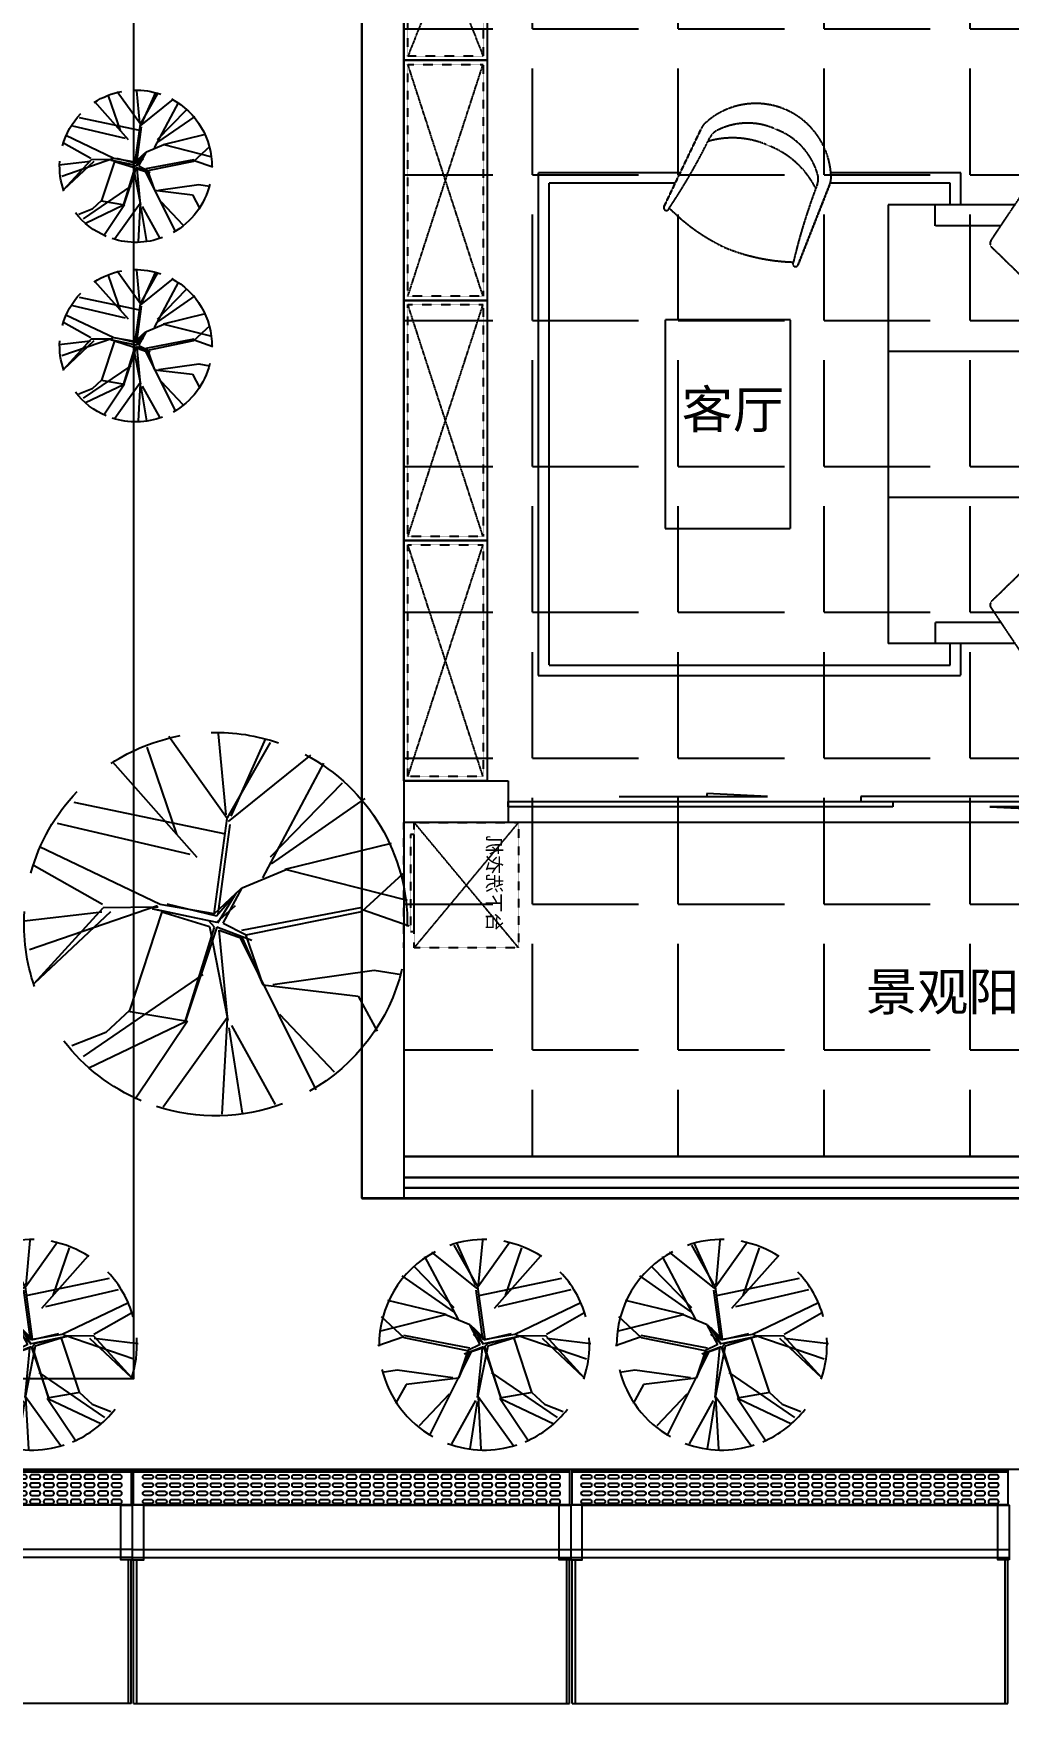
# Model space of a CAD drawing. Extents: x -284868 to 304789, y -137694 to 137894.
# Drawn here: x -60430 to -55760, y -35443 to -27445 of the extents above; entities that cross this region are included whole.
import ezdxf
from ezdxf.enums import TextEntityAlignment as Align

# ---------------------------------------------------------------- set-up
doc = ezdxf.new("R2010")
doc.units = 0
for name, pattern in [('AX-COMP-140B（200）$0$DASH', [0.35, 0.25, -0.1]), ('AX-COMP140B-Fur$0$AX-COMP140B-Fur$0$DASH', [0.35, 0.25, -0.1]), ('D-105T-4P家具$0$DASH', [0.35, 0.25, -0.1])]:
    doc.linetypes.add(name, pattern=pattern)
doc.layers.get('0').update_dxf_attribs({"linetype": 'CONTINUOUS'})
for name, color, linetype in [('0-墙', 4, 'CONTINUOUS'), ('0-底图', 251, 'CONTINUOUS'), ('0-窗', 11, 'CONTINUOUS'), ('0-非设计区域', 251, 'CONTINUOUS'), ('F-地漏', 8, 'CONTINUOUS'), ('P-平面栏杆', 3, 'CONTINUOUS'), ('P-平面植物', 251, 'CONTINUOUS'), ('WIRE-照明', 130, 'CONTINUOUS')]:
    doc.layers.add(name, color=color, linetype=linetype)
doc.styles.add('_TCH_DYN', font='')
doc.styles.add('AX-COMP-140B（200）$0$zz-0', font='')
doc.styles.get('_TCH_DYN').set_extended_font_data('SimSun')
doc.styles.get('AX-COMP-140B（200）$0$zz-0').set_extended_font_data('SimHei')

# ---------------------------------------------------------------- blocks, each defined once
blk = doc.blocks.new('*U236')
at = {"linetype": 'AX-COMP140B-Fur$0$AX-COMP140B-Fur$0$DASH', "ltscale": 0.2}
for p, q in [((20, -380), (1130, -20)), ((20, -20), (1130, -380)), ((1170, -380), (2280, -20)), ((1170, -20), (2280, -380)), ((2320, -380), (3430, -20)), ((2320, -20), (3430, -380))]:
    blk.add_line(p, q, dxfattribs=at)
for points in [[(0, 0), (1150, 0), (1150, -400), (0, -400)], [(1150, 0), (2300, 0), (2300, -400), (1150, -400)], [(2300, 0), (3450, 0), (3450, -400), (2300, -400)]]:
    blk.add_lwpolyline(points, close=True)
for points in [[(20, -20), (1130, -20), (1130, -380), (20, -380)], [(1170, -20), (2280, -20), (2280, -380), (1170, -380)], [(2320, -20), (3430, -20), (3430, -380), (2320, -380)]]:
    blk.add_lwpolyline(points, close=True, dxfattribs=at)
blk = doc.blocks.new('13333300000110023AX-COMP-140B（200）$0$111110111022110811071652CDX台下洗衣机045058')
at = {"linetype": 'AX-COMP-140B（200）$0$DASH', "ltscale": 0.3}
for p, q in [((-300, 550), (300, 50)), ((-300, 50), (300, 550)), ((-300, 0), (300, 0))]:
    blk.add_line(p, q, dxfattribs=at)
for points in [[(-300, 50), (300, 50), (300, 550), (-300, 550)], [(-222.5, 50), (242.4, 50), (242.4, 32.3), (-222.5, 32.3)]]:
    blk.add_lwpolyline(points, close=True, dxfattribs=at)
at = {"style": 'AX-COMP-140B（200）$0$zz-0'}
blk.add_text('台下洗衣机', height=67.13, dxfattribs=at).set_placement((-222, 399.7))
blk = doc.blocks.new('*U223')
blk.add_blockref('13333300000110023AX-COMP-140B（200）$0$111110111022110811071652CDX台下洗衣机045058', (0, -525))
blk = doc.blocks.new('133000000011D-105T-4P家具$0$三人沙发202')
at = {"linetype": 'D-105T-4P家具$0$DASH'}
for p, q in [((-2350.1, 2287.1), (-2426.3, 2128.3)), ((-2168.9, 2084.2), (-2307.4, 2291.1)), ((-1901.3, 2154), (-1901.3, 2254)), ((-2412.4, 2175.3), (-2573, 2076.1)), ((-2575.4, 2035.3), (-2372.9, 1886)), ((-2339.9, 1887.7), (-2171.6, 2051.4)), ((-1676.3, 1554), (-2426.3, 1554)), ((-1676.3, 854), (-2426.3, 854)), ((-2575.4, 372.7), (-2372.9, 522)), ((-2339.9, 520.3), (-2171.6, 356.6)), ((-1245, 439.1), (-1396.8, 53.9)), ((-1396.8, 53.9), (-1245, 439.1)), ((-2412.4, 232.7), (-2573, 331.8)), ((-2168.9, 323.8), (-2307.4, 116.8)), ((-2350.1, 120.8), (-2426.3, 279.7)), ((-1901.3, 254), (-1901.3, 154)), ((-603.2, 159.6), (-781.8, -213.8)), ((-781.8, -213.8), (-603.2, 159.6))]:
    blk.add_line(p, q, dxfattribs=at)
for points in [[(-679.6, 0), (0, 0), (0, 2408), (-2023, 2408), (-2023, 2254)], [(-655.7, 50), (-50, 50), (-50, 2358), (-1973, 2358), (-1973, 2254)], [(-2526.3, 2105), (-2526.3, 2254), (-2366, 2254)], [(-2285, 154), (-1676.3, 154), (-1676.3, 2254)], [(-2285, 2254), (-1676.3, 2254)], [(-2215.6, 2154), (-1901.3, 2154)], [(-2526.3, 408.9), (-2526.3, 1996.4)], [(-2426.3, 1925.4), (-2426.3, 482.6)], [(-2426.3, 1925.4), (-2426.3, 1917.1)], [(-2526.3, 303), (-2526.3, 154), (-2366, 154)], [(-2215.6, 254), (-1901.3, 254)], [(-2023, 154), (-2023, 0), (-1401.2, 0)], [(-1973, 154), (-1973, 50), (-1398.2, 50)]]:
    blk.add_lwpolyline(points, dxfattribs=at)
blk.add_lwpolyline([(-1207.3, 704), (-607.3, 704), (-607.3, 1704), (-1207.3, 1704)], close=True, dxfattribs=at)
for centre, radius, start, end in [((-2327.5, 2276.3), 25, 36.42811, 154.35176), ((-2189, 2069.3), 25, 314.19901, 36.42811), ((-2559.9, 2054.9), 25, 121.69157, 231.60058), ((-2357.4, 1905.6), 25, 231.60058, 314.19901), ((-2357.4, 502.4), 25, 45.80099, 128.39942), ((-4070.3, 1101.5), 2927.2, 339.08629, 346.69197), ((-1232, 436.3), 13.4, 320.18844, 167.85551), ((-1247.7, -501), 929.1, 67.87859, 88.39201), ((-2559.9, 353.1), 25, 128.39942, 238.30843), ((-2189, 338.6), 25, 323.57189, 45.80099), ((-1289.6, -482.8), 929.1, 44.54871, 65.06213), ((1806.3, -1457.4), 2927.2, 146.24875, 153.85443), ((-614.2, 167.3), 13.4, 325.08521, 172.75228), ((-2327.5, 131.7), 25, 205.64824, 323.57189), ((-1324.2, 25.1), 78.1, 158.29707, 180.77692), ((-1324.2, 25.1), 78.1, 158.29707, 180.77692), ((-1041.9, 28.9), 360.4, 180.77692, 246.47036), ((-1262.9, 28.9), 78.1, 159.19037, 191.64839), ((-1027.9, 95.4), 322.2, 194.79485, 248.90296), ((-951.6, 265), 422.6, 206.73964, 248.02835), ((-930.6, 255.8), 422.6, 244.91238, 286.20108), ((-1041.9, 28.9), 360.4, 246.47036, 312.1638), ((-1002.8, 84.5), 322.2, 244.03776, 298.14588), ((-891.4, -132.9), 78.1, 301.29234, 333.75036), ((-852.4, -180.4), 78.1, 312.1638, 334.64365), ((-852.4, -180.4), 78.1, 312.1638, 334.64365)]:
    blk.add_arc(centre, radius, start, end, dxfattribs=at)
blk = doc.blocks.new('*U237')
at = {"linetype": 'AX-COMP140B-Fur$0$AX-COMP140B-Fur$0$DASH', "ltscale": 0.2}
for p, q in [((20, -380), (930, -20)), ((20, -20), (930, -380)), ((970, -380), (1880, -20)), ((970, -20), (1880, -380)), ((1920, -380), (2830, -20)), ((1920, -20), (2830, -380)), ((2870, -380), (3780, -20)), ((2870, -20), (3780, -380))]:
    blk.add_line(p, q, dxfattribs=at)
for points in [[(0, 0), (950, 0), (950, -400), (0, -400)], [(950, 0), (1900, 0), (1900, -400), (950, -400)], [(1900, 0), (2850, 0), (2850, -400), (1900, -400)], [(2850, 0), (3800, 0), (3800, -400), (2850, -400)]]:
    blk.add_lwpolyline(points, close=True)
for points in [[(20, -20), (930, -20), (930, -380), (20, -380)], [(970, -20), (1880, -20), (1880, -380), (970, -380)], [(1920, -20), (2830, -20), (2830, -380), (1920, -380)], [(2870, -20), (3780, -20), (3780, -380), (2870, -380)]]:
    blk.add_lwpolyline(points, close=True, dxfattribs=at)
blk = doc.blocks.new('133$DorLib2D$00000131')
at = {"linetype": 'Continuous'}
for p, q in [((0.15, 0.125), (0.2319, 0.1973)), ((0.2319, 0.1973), (0.2319, 0.125)), ((-0.5, 0.125), (-0.5, 0)), ((0.0192, 0.125), (-0.5, 0.125)), ((0.0192, 0), (0.0192, 0.125)), ((0.35, 0.125), (0.15, 0.125)), ((-0.5, 0), (0.0192, 0)), ((-0.024, 0), (0.5, 0)), ((-0.024, -0.125), (-0.024, 0)), ((0.5, 0), (0.5, -0.125)), ((-0.35, -0.125), (-0.15, -0.125)), ((-0.2319, -0.1973), (-0.2319, -0.125)), ((-0.15, -0.125), (-0.2319, -0.1973)), ((0.5, -0.125), (-0.024, -0.125))]:
    blk.add_line(p, q, dxfattribs=at)
blk = doc.blocks.new('A$C5ed5d99b')
for p, q in [((0, 0), (0, -7550)), ((200, -200), (200, -7450)), ((200, -7450), (700, -7450)), ((700, -7450), (700, -7650)), ((0, -7550), (0, -9450)), ((700, -7650), (200, -7650)), ((200, -7650), (200, -9450)), ((4250.1, -7650, 0), (700, -7650, 0)), ((0, -9450), (200, -9450))]:
    blk.add_line(p, q)
for points in [[(200, -9450), (5150, -9450), (5150, -7650)], [(200, -9400), (5100, -9400), (5100, -7650)], [(200, -9350), (5050, -9350), (5050, -7650)], [(200, -9250), (4950, -9250), (4950, -7650)]]:
    blk.add_lwpolyline(points)
at = {"extrusion": (2.93488e-11, -1.6918e-11, -1), "xscale": -1, "zscale": -1, "rotation": 89.99941067593174}
blk.add_blockref('*U237', (-600, -200, 0), dxfattribs=at)
at = {"extrusion": (2.93488e-11, 1.6918e-11, -1), "xscale": -1, "zscale": -1, "rotation": 269.9994106759318}
blk.add_blockref('*U236', (-200, -7450, 0), dxfattribs=at)
at = {"extrusion": (1.73952e-09, 4.55716e-09, -1), "xscale": -1, "zscale": -1, "rotation": 179.9998194176426}
blk.add_blockref('133000000011D-105T-4P家具$0$三人沙发202', (-844.4, -4538.6, 0), dxfattribs=at)
at = {"xscale": -3550.075368585763, "yscale": 200, "zscale": -3550.075368585763, "rotation": 180}
blk.add_blockref('133$DorLib2D$00000131', (2475, -7550), dxfattribs=at)
at = {"extrusion": (4.54473e-09, -1.69325e-09, 1), "xscale": -1, "rotation": 269.9995132269207}
blk.add_blockref('*U223', (725, -7950, 0), dxfattribs=at)
at = {"style": '_TCH_DYN'}
for s, p in [('客厅', (2021.9, -5815.7)), ('景观阳台', (3394.9, -8604.2))]:
    blk.add_text(s, height=180, dxfattribs=at).set_placement(p, align=Align.BOTTOM_RIGHT)
blk = doc.blocks.new('A$C3B8026B3')
for p, q in [((19645, 949.5), (17655, 949.5)), ((19755, 949.5), (21745, 949.5)), ((21855, 949.5), (23845, 949.5))]:
    blk.add_line(p, q)
for points in [[(19700, 688), (19645, 688), (19645, 949.5), (19700, 949.5)], [(19700, 688), (19755, 688), (19755, 949.5), (19700, 949.5)], [(21800, 688), (21745, 688), (21745, 949.5), (21800, 949.5)], [(21800, 688), (21855, 688), (21855, 949.5), (21800, 949.5)], [(23900, 688), (23845, 688), (23845, 949.5), (23900, 949.5)]]:
    blk.add_lwpolyline(points, close=True)
for points in [[(19700, 737.5), (17600, 737.5)], [(19700, 737.5), (21800, 737.5)], [(21800, 737.5), (23900, 737.5)], [(19700, 700), (17600, 700)], [(19700, 700), (21800, 700)], [(21800, 700), (23900, 700)], [(19694, 0), (17606, 0)], [(19706, 0), (21794, 0)], [(21806, 0), (23894, 0)]]:
    blk.add_lwpolyline(points)
at = {"elevation": 0}
for points in [[(19694, 0), (19694, 688), (19679.5, 688), (19679.5, 0)], [(19706, 0), (19706, 688), (19720.5, 688), (19720.5, 0)], [(21794, 0), (21794, 688), (21779.5, 688), (21779.5, 0)], [(21806, 0), (21806, 688), (21820.5, 688), (21820.5, 0)], [(23894, 0), (23894, 688), (23879.5, 688), (23879.5, 0)]]:
    blk.add_lwpolyline(points, dxfattribs=at)
blk = doc.blocks.new('LT-BLK-20221201170113', base_point=(81437.4, -6378.6))
for p, q in [((79349.4, -6218.5, 0), (81437.4, -6218.5)), ((79349.4, -6220.7, 0), (81437.4, -6220.7))]:
    blk.add_line(p, q)
blk.add_lwpolyline([(79349.4, -6208.1), (81437.4, -6208.1), (81437.4, -6378.6), (79349.4, -6378.6)], close=True)
for points in [[(79403.4, -6235), (79433.4, -6235, -1), (79433.4, -6255), (79403.4, -6255, -0.999999)], [(79468.4, -6235), (79498.4, -6235, -1), (79498.4, -6255), (79468.4, -6255, -0.999999)], [(79533.4, -6235), (79563.4, -6235, -1), (79563.4, -6255), (79533.4, -6255, -0.999999)], [(79598.4, -6235), (79628.4, -6235, -1), (79628.4, -6255), (79598.4, -6255, -0.999999)], [(79663.4, -6235), (79693.4, -6235, -1), (79693.4, -6255), (79663.4, -6255, -0.999999)], [(79728.4, -6235), (79758.4, -6235, -1), (79758.4, -6255), (79728.4, -6255, -0.999999)], [(79793.4, -6235), (79823.4, -6235, -1), (79823.4, -6255), (79793.4, -6255, -0.999999)], [(79858.4, -6235), (79888.4, -6235, -1), (79888.4, -6255), (79858.4, -6255, -0.999999)], [(79923.4, -6235), (79953.4, -6235, -1), (79953.4, -6255), (79923.4, -6255, -0.999999)], [(79988.4, -6235), (80018.4, -6235, -1), (80018.4, -6255), (79988.4, -6255, -0.999999)], [(80053.4, -6235), (80083.4, -6235, -1), (80083.4, -6255), (80053.4, -6255, -0.999999)], [(80118.4, -6235), (80148.4, -6235, -1), (80148.4, -6255), (80118.4, -6255, -0.999999)], [(80183.4, -6235), (80213.4, -6235, -1), (80213.4, -6255), (80183.4, -6255, -0.999999)], [(80248.4, -6235), (80278.4, -6235, -1), (80278.4, -6255), (80248.4, -6255, -0.999999)], [(80313.4, -6235), (80343.4, -6235, -1), (80343.4, -6255), (80313.4, -6255, -0.999999)], [(80408.4, -6235), (80378.4, -6235, 1), (80378.4, -6255), (80408.4, -6255, 0.999999)], [(80473.4, -6235), (80443.4, -6235, 1), (80443.4, -6255), (80473.4, -6255, 0.999999)], [(80538.4, -6235), (80508.4, -6235, 1), (80508.4, -6255), (80538.4, -6255, 0.999999)], [(80603.4, -6235), (80573.4, -6235, 1), (80573.4, -6255), (80603.4, -6255, 0.999999)], [(80668.4, -6235), (80638.4, -6235, 1), (80638.4, -6255), (80668.4, -6255, 0.999999)], [(80733.4, -6235), (80703.4, -6235, 1), (80703.4, -6255), (80733.4, -6255, 0.999999)], [(80798.4, -6235), (80768.4, -6235, 1), (80768.4, -6255), (80798.4, -6255, 0.999999)], [(80863.4, -6235), (80833.4, -6235, 1), (80833.4, -6255), (80863.4, -6255, 0.999999)], [(80928.4, -6235), (80898.4, -6235, 1), (80898.4, -6255), (80928.4, -6255, 0.999999)], [(80993.4, -6235), (80963.4, -6235, 1), (80963.4, -6255), (80993.4, -6255, 0.999999)], [(81058.4, -6235), (81028.4, -6235, 1), (81028.4, -6255), (81058.4, -6255, 0.999999)], [(81123.4, -6235), (81093.4, -6235, 1), (81093.4, -6255), (81123.4, -6255, 0.999999)], [(81188.4, -6235), (81158.4, -6235, 1), (81158.4, -6255), (81188.4, -6255, 0.999999)], [(81253.4, -6235), (81223.4, -6235, 1), (81223.4, -6255), (81253.4, -6255, 0.999999)], [(81318.4, -6235), (81288.4, -6235, 1), (81288.4, -6255), (81318.4, -6255, 0.999999)], [(81383.4, -6235), (81353.4, -6235, 1), (81353.4, -6255), (81383.4, -6255, 0.999999)], [(79403.4, -6274.4), (79433.4, -6274.4, -1), (79433.4, -6294.4), (79403.4, -6294.4, -0.999999)], [(79403.4, -6313.8), (79433.4, -6313.8, -1), (79433.4, -6333.8), (79403.4, -6333.8, -0.999999)], [(79468.4, -6274.4), (79498.4, -6274.4, -1), (79498.4, -6294.4), (79468.4, -6294.4, -0.999999)], [(79468.4, -6313.8), (79498.4, -6313.8, -1), (79498.4, -6333.8), (79468.4, -6333.8, -0.999999)], [(79533.4, -6274.4), (79563.4, -6274.4, -1), (79563.4, -6294.4), (79533.4, -6294.4, -0.999999)], [(79533.4, -6313.8), (79563.4, -6313.8, -1), (79563.4, -6333.8), (79533.4, -6333.8, -0.999999)], [(79598.4, -6274.4), (79628.4, -6274.4, -1), (79628.4, -6294.4), (79598.4, -6294.4, -0.999999)], [(79598.4, -6313.8), (79628.4, -6313.8, -1), (79628.4, -6333.8), (79598.4, -6333.8, -0.999999)], [(79663.4, -6274.4), (79693.4, -6274.4, -1), (79693.4, -6294.4), (79663.4, -6294.4, -0.999999)], [(79663.4, -6313.8), (79693.4, -6313.8, -1), (79693.4, -6333.8), (79663.4, -6333.8, -0.999999)], [(79728.4, -6274.4), (79758.4, -6274.4, -1), (79758.4, -6294.4), (79728.4, -6294.4, -0.999999)], [(79728.4, -6313.8), (79758.4, -6313.8, -1), (79758.4, -6333.8), (79728.4, -6333.8, -0.999999)], [(79793.4, -6274.4), (79823.4, -6274.4, -1), (79823.4, -6294.4), (79793.4, -6294.4, -0.999999)], [(79793.4, -6313.8), (79823.4, -6313.8, -1), (79823.4, -6333.8), (79793.4, -6333.8, -0.999999)], [(79858.4, -6274.4), (79888.4, -6274.4, -1), (79888.4, -6294.4), (79858.4, -6294.4, -0.999999)], [(79858.4, -6313.8), (79888.4, -6313.8, -1), (79888.4, -6333.8), (79858.4, -6333.8, -0.999999)], [(79923.4, -6274.4), (79953.4, -6274.4, -1), (79953.4, -6294.4), (79923.4, -6294.4, -0.999999)], [(79923.4, -6313.8), (79953.4, -6313.8, -1), (79953.4, -6333.8), (79923.4, -6333.8, -0.999999)], [(79988.4, -6274.4), (80018.4, -6274.4, -1), (80018.4, -6294.4), (79988.4, -6294.4, -0.999999)], [(79988.4, -6313.8), (80018.4, -6313.8, -1), (80018.4, -6333.8), (79988.4, -6333.8, -0.999999)], [(80053.4, -6274.4), (80083.4, -6274.4, -1), (80083.4, -6294.4), (80053.4, -6294.4, -0.999999)], [(80053.4, -6313.8), (80083.4, -6313.8, -1), (80083.4, -6333.8), (80053.4, -6333.8, -0.999999)], [(80118.4, -6274.4), (80148.4, -6274.4, -1), (80148.4, -6294.4), (80118.4, -6294.4, -0.999999)], [(80118.4, -6313.8), (80148.4, -6313.8, -1), (80148.4, -6333.8), (80118.4, -6333.8, -0.999999)], [(80183.4, -6274.4), (80213.4, -6274.4, -1), (80213.4, -6294.4), (80183.4, -6294.4, -0.999999)], [(80183.4, -6313.8), (80213.4, -6313.8, -1), (80213.4, -6333.8), (80183.4, -6333.8, -0.999999)], [(80248.4, -6274.4), (80278.4, -6274.4, -1), (80278.4, -6294.4), (80248.4, -6294.4, -0.999999)], [(80248.4, -6313.8), (80278.4, -6313.8, -1), (80278.4, -6333.8), (80248.4, -6333.8, -0.999999)], [(80313.4, -6274.4), (80343.4, -6274.4, -1), (80343.4, -6294.4), (80313.4, -6294.4, -0.999999)], [(80313.4, -6313.8), (80343.4, -6313.8, -1), (80343.4, -6333.8), (80313.4, -6333.8, -0.999999)], [(80408.4, -6274.4), (80378.4, -6274.4, 1), (80378.4, -6294.4), (80408.4, -6294.4, 0.999999)], [(80408.4, -6313.8), (80378.4, -6313.8, 1), (80378.4, -6333.8), (80408.4, -6333.8, 0.999999)], [(80473.4, -6274.4), (80443.4, -6274.4, 1), (80443.4, -6294.4), (80473.4, -6294.4, 0.999999)], [(80473.4, -6313.8), (80443.4, -6313.8, 1), (80443.4, -6333.8), (80473.4, -6333.8, 0.999999)], [(80538.4, -6274.4), (80508.4, -6274.4, 1), (80508.4, -6294.4), (80538.4, -6294.4, 0.999999)], [(80538.4, -6313.8), (80508.4, -6313.8, 1), (80508.4, -6333.8), (80538.4, -6333.8, 0.999999)], [(80603.4, -6274.4), (80573.4, -6274.4, 1), (80573.4, -6294.4), (80603.4, -6294.4, 0.999999)], [(80603.4, -6313.8), (80573.4, -6313.8, 1), (80573.4, -6333.8), (80603.4, -6333.8, 0.999999)], [(80668.4, -6274.4), (80638.4, -6274.4, 1), (80638.4, -6294.4), (80668.4, -6294.4, 0.999999)], [(80668.4, -6313.8), (80638.4, -6313.8, 1), (80638.4, -6333.8), (80668.4, -6333.8, 0.999999)], [(80733.4, -6274.4), (80703.4, -6274.4, 1), (80703.4, -6294.4), (80733.4, -6294.4, 0.999999)], [(80733.4, -6313.8), (80703.4, -6313.8, 1), (80703.4, -6333.8), (80733.4, -6333.8, 0.999999)], [(80798.4, -6274.4), (80768.4, -6274.4, 1), (80768.4, -6294.4), (80798.4, -6294.4, 0.999999)], [(80798.4, -6313.8), (80768.4, -6313.8, 1), (80768.4, -6333.8), (80798.4, -6333.8, 0.999999)], [(80863.4, -6274.4), (80833.4, -6274.4, 1), (80833.4, -6294.4), (80863.4, -6294.4, 0.999999)], [(80863.4, -6313.8), (80833.4, -6313.8, 1), (80833.4, -6333.8), (80863.4, -6333.8, 0.999999)], [(80928.4, -6274.4), (80898.4, -6274.4, 1), (80898.4, -6294.4), (80928.4, -6294.4, 0.999999)], [(80928.4, -6313.8), (80898.4, -6313.8, 1), (80898.4, -6333.8), (80928.4, -6333.8, 0.999999)], [(80993.4, -6274.4), (80963.4, -6274.4, 1), (80963.4, -6294.4), (80993.4, -6294.4, 0.999999)], [(80993.4, -6313.8), (80963.4, -6313.8, 1), (80963.4, -6333.8), (80993.4, -6333.8, 0.999999)], [(81058.4, -6274.4), (81028.4, -6274.4, 1), (81028.4, -6294.4), (81058.4, -6294.4, 0.999999)], [(81058.4, -6313.8), (81028.4, -6313.8, 1), (81028.4, -6333.8), (81058.4, -6333.8, 0.999999)], [(81123.4, -6274.4), (81093.4, -6274.4, 1), (81093.4, -6294.4), (81123.4, -6294.4, 0.999999)], [(81123.4, -6313.8), (81093.4, -6313.8, 1), (81093.4, -6333.8), (81123.4, -6333.8, 0.999999)], [(81188.4, -6274.4), (81158.4, -6274.4, 1), (81158.4, -6294.4), (81188.4, -6294.4, 0.999999)], [(81188.4, -6313.8), (81158.4, -6313.8, 1), (81158.4, -6333.8), (81188.4, -6333.8, 0.999999)], [(81253.4, -6274.4), (81223.4, -6274.4, 1), (81223.4, -6294.4), (81253.4, -6294.4, 0.999999)], [(81253.4, -6313.8), (81223.4, -6313.8, 1), (81223.4, -6333.8), (81253.4, -6333.8, 0.999999)], [(81318.4, -6274.4), (81288.4, -6274.4, 1), (81288.4, -6294.4), (81318.4, -6294.4, 0.999999)], [(81318.4, -6313.8), (81288.4, -6313.8, 1), (81288.4, -6333.8), (81318.4, -6333.8, 0.999999)], [(81383.4, -6274.4), (81353.4, -6274.4, 1), (81353.4, -6294.4), (81383.4, -6294.4, 0.999999)], [(81383.4, -6313.8), (81353.4, -6313.8, 1), (81353.4, -6333.8), (81383.4, -6333.8, 0.999999)], [(79403.4, -6353.1), (79433.4, -6353.1, -1), (79433.4, -6373.1), (79403.4, -6373.1, -0.999999)], [(79468.4, -6353.1), (79498.4, -6353.1, -1), (79498.4, -6373.1), (79468.4, -6373.1, -0.999999)], [(79533.4, -6353.1), (79563.4, -6353.1, -1), (79563.4, -6373.1), (79533.4, -6373.1, -0.999999)], [(79598.4, -6353.1), (79628.4, -6353.1, -1), (79628.4, -6373.1), (79598.4, -6373.1, -0.999999)], [(79663.4, -6353.1), (79693.4, -6353.1, -1), (79693.4, -6373.1), (79663.4, -6373.1, -0.999999)], [(79728.4, -6353.1), (79758.4, -6353.1, -1), (79758.4, -6373.1), (79728.4, -6373.1, -0.999999)], [(79793.4, -6353.1), (79823.4, -6353.1, -1), (79823.4, -6373.1), (79793.4, -6373.1, -0.999999)], [(79858.4, -6353.1), (79888.4, -6353.1, -1), (79888.4, -6373.1), (79858.4, -6373.1, -0.999999)], [(79923.4, -6353.1), (79953.4, -6353.1, -1), (79953.4, -6373.1), (79923.4, -6373.1, -0.999999)], [(79988.4, -6353.1), (80018.4, -6353.1, -1), (80018.4, -6373.1), (79988.4, -6373.1, -0.999999)], [(80053.4, -6353.1), (80083.4, -6353.1, -1), (80083.4, -6373.1), (80053.4, -6373.1, -0.999999)], [(80118.4, -6353.1), (80148.4, -6353.1, -1), (80148.4, -6373.1), (80118.4, -6373.1, -0.999999)], [(80183.4, -6353.1), (80213.4, -6353.1, -1), (80213.4, -6373.1), (80183.4, -6373.1, -0.999999)], [(80248.4, -6353.1), (80278.4, -6353.1, -1), (80278.4, -6373.1), (80248.4, -6373.1, -0.999999)], [(80313.4, -6353.1), (80343.4, -6353.1, -1), (80343.4, -6373.1), (80313.4, -6373.1, -0.999999)], [(80408.4, -6353.1), (80378.4, -6353.1, 1), (80378.4, -6373.1), (80408.4, -6373.1, 0.999999)], [(80473.4, -6353.1), (80443.4, -6353.1, 1), (80443.4, -6373.1), (80473.4, -6373.1, 0.999999)], [(80538.4, -6353.1), (80508.4, -6353.1, 1), (80508.4, -6373.1), (80538.4, -6373.1, 0.999999)], [(80603.4, -6353.1), (80573.4, -6353.1, 1), (80573.4, -6373.1), (80603.4, -6373.1, 0.999999)], [(80668.4, -6353.1), (80638.4, -6353.1, 1), (80638.4, -6373.1), (80668.4, -6373.1, 0.999999)], [(80733.4, -6353.1), (80703.4, -6353.1, 1), (80703.4, -6373.1), (80733.4, -6373.1, 0.999999)], [(80798.4, -6353.1), (80768.4, -6353.1, 1), (80768.4, -6373.1), (80798.4, -6373.1, 0.999999)], [(80863.4, -6353.1), (80833.4, -6353.1, 1), (80833.4, -6373.1), (80863.4, -6373.1, 0.999999)], [(80928.4, -6353.1), (80898.4, -6353.1, 1), (80898.4, -6373.1), (80928.4, -6373.1, 0.999999)], [(80993.4, -6353.1), (80963.4, -6353.1, 1), (80963.4, -6373.1), (80993.4, -6373.1, 0.999999)], [(81058.4, -6353.1), (81028.4, -6353.1, 1), (81028.4, -6373.1), (81058.4, -6373.1, 0.999999)], [(81123.4, -6353.1), (81093.4, -6353.1, 1), (81093.4, -6373.1), (81123.4, -6373.1, 0.999999)], [(81188.4, -6353.1), (81158.4, -6353.1, 1), (81158.4, -6373.1), (81188.4, -6373.1, 0.999999)], [(81253.4, -6353.1), (81223.4, -6353.1, 1), (81223.4, -6373.1), (81253.4, -6373.1, 0.999999)], [(81318.4, -6353.1), (81288.4, -6353.1, 1), (81288.4, -6373.1), (81318.4, -6373.1, 0.999999)], [(81383.4, -6353.1), (81353.4, -6353.1, 1), (81353.4, -6373.1), (81383.4, -6373.1, 0.999999)]]:
    blk.add_lwpolyline(points, format="xyb", close=True)
blk = doc.blocks.new('A$C678165FB')
blk.add_lwpolyline([(-24300, -530.5), (-11800, -530.5)])
for p in [(-18056, -700.5), (-15956, -700.5), (-13856, -700.5)]:
    blk.add_blockref('LT-BLK-20221201170113', p)
blk = doc.blocks.new('yld.studio@foxmail.com-2-220')
at = {"color": 251, "ltscale": 100}
for p, q in [((8510.1, -109877.5), (8397.2, -109679.9)), ((8501.1, -109873.4), (8409.6, -109669)), ((8511.1, -109879.5), (8664.3, -109664.1)), ((8513.9, -109870.1), (8534.1, -109657.1)), ((8507.4, -109887.1), (8290.8, -109712.8)), ((8643.6, -109920.9), (8721.4, -109692)), ((8417.6, -110035.7), (8256.9, -109733.9)), ((8589.8, -109981.6), (8812.1, -109731.5)), ((8397.2, -109980.4), (8208.1, -109785.5)), ((8394.9, -109998.4), (8148.5, -109827.1)), ((8515.1, -109920.7), (8913.5, -109837.6)), ((8535.1, -110130.3), (8503.4, -109895.4)), ((8545.1, -110130), (8511.1, -109879.5)), ((8608.5, -109974.4), (8957.6, -109892.2)), ((8358.7, -110012.5), (8079.5, -109944.3)), ((8687.6, -110105.4), (9004.3, -109954.2)), ((8356.4, -110013.7), (8038, -110093.8)), ((8157, -110123.6), (8048.7, -110023.6)), ((8471.5, -110062), (8356.4, -110013.7)), ((8839.3, -110105.6), (9019, -110003.9)), ((8521.9, -110154.8), (8471.5, -110062)), ((8545.1, -110130), (8474.7, -110063.6)), ((8488.6, -110076.5), (8536.7, -110154.5)), ((8539, -110135.6), (8488.6, -110076.5)), ((8155.7, -110118.3), (8032.3, -110161.7)), ((8472.3, -110172.8), (8155.6, -110112.1)), ((8538, -110151.7), (8489.4, -110108)), ((8707.1, -110117.1), (8538, -110151.7)), ((8669.6, -110104.1), (8539, -110135.6)), ((8545.1, -110130), (8687.6, -110105.4)), ((8559.5, -110148.7), (8707.1, -110117.1)), ((8692.8, -110112.7), (8836.9, -110114.6)), ((8694.6, -110108.9), (9030.8, -110225)), ((9019, -110313.5), (8836.9, -110114.6)), ((8461.2, -110185.6), (8157, -110123.6)), ((8445.9, -110200), (8538.1, -110165.1)), ((8521.9, -110154.8), (8463.3, -110184.6)), ((8557.8, -110163.7), (8509.5, -110410)), ((8538.1, -110165.1), (8622.5, -110416.5)), ((8544.7, -110164.9), (8559.5, -110148.7)), ((8622.5, -110416.5), (8544.7, -110164.9)), ((8682.6, -110125.1), (8557.8, -110163.7)), ((8682.6, -110125.1), (8768.3, -110384.4)), ((8818.2, -110125.1), (9019, -110313.5)), ((8840.8, -110125.9), (9051.6, -110150.2)), ((8477.1, -110193.3), (8277.6, -110592.7)), ((8463.3, -110184.6), (8417.7, -110316.4)), ((8470.5, -110194.6), (8417.7, -110316.4)), ((8532.4, -110173.4), (8470.5, -110194.6)), ((8509.5, -110410), (8532.4, -110173.4)), ((8125, -110277.7), (8052.4, -110289.4)), ((8391, -110315.4), (8125, -110277.7)), ((8574.8, -110289.9), (8890.1, -110505.1)), ((8417.7, -110316.4), (8166.6, -110346.4)), ((8166.6, -110346.4), (8117, -110438.8)), ((8771.5, -110385.9), (8615.9, -110411.9)), ((8768.3, -110384.4), (8830.5, -110442)), ((8373.7, -110393.6), (8229.8, -110545.8)), ((8500, -110423.7), (8384.7, -110630.9)), ((8507.1, -110429.3), (8471.5, -110654.4)), ((8511.4, -110403.8), (8679.8, -110638.2)), ((8511.4, -110406.1), (8525.2, -110657)), ((8615.9, -110411.9), (8752.8, -110617.3)), ((8622.3, -110415), (8875.2, -110535.6)), ((8830.5, -110442), (8919.5, -110477.1))]:
    blk.add_line(p, q, dxfattribs=at)
for start, end in [(88.6766, 109.1318), (56.9006, 79.3688), (117.8667, 180.7636), (15.425, 43.7388), (340.9435, 3.7139), (193.5797, 240.7292), (292.8624, 322.3567), (249.5801, 287.9773)]:
    blk.add_arc((8541.4, -110156.9), 504, start, end, dxfattribs=at)

msp = doc.modelspace()

# ---------------------------------------------------------------- hatches: boundary and pattern name
at = {"layer": '0-非设计区域', "ltscale": 3}
h = msp.add_hatch(dxfattribs=at)
h.set_pattern_fill('ANGLE', color=256, scale=100)
h.set_pattern_definition([(0, (-492507.45, 452446.1), (0, 698.5), [508, -190.5]), (90, (-492507.45, 452446.1), (-698.5, 4e-14), [508, -190.5])])
h.paths.add_polyline_path([(-58656.6, -23772.7), (-58656.6, -32822.7), (-53906.6, -32822.7), (-53906.6, -31022.7), (-44539.5, -31022.7), (-44206.6, -30689.9), (-44206.6, -24105.5), (-44539.5, -23772.7)])

# ---------------------------------------------------------------- linework, layer by layer
at = {"layer": '0-墙', "ltscale": 3}
msp.add_lwpolyline([(-58656.6, -23572.7), (-58106.6, -23572.7), (-58106.6, -23772.7), (-58656.6, -23772.7), (-58656.6, -33022.7), (-58856.6, -33022.7), (-58856.6, -23522.7), (-58656.6, -23522.7), (-58656.6, -23572.7)], dxfattribs=at)
at = {"layer": '0-非设计区域', "ltscale": 3}
msp.add_lwpolyline([(-58656.6, -23772.7), (-58656.6, -32822.7), (-53906.6, -32822.7), (-53906.6, -31022.7), (-44539.5, -31022.7), (-44206.6, -30689.9), (-44206.6, -24105.5), (-44539.5, -23772.7)], close=True, dxfattribs=at)
at = {"layer": 'P-平面栏杆', "ltscale": 3}
for points in [[(-53706.6, -31222.7), (-53706.6, -33022.7), (-58656.6, -33022.7)], [(-53906.6, -31222.7), (-53906.6, -32822.7), (-58656.6, -32822.7)], [(-53756.6, -31222.7), (-53756.6, -32972.7), (-58656.6, -32972.7)], [(-53806.6, -31222.7), (-53806.6, -32922.7), (-58656.6, -32922.7)]]:
    msp.add_lwpolyline(points, dxfattribs=at)
at = {"layer": 'WIRE-照明'}
msp.add_lwpolyline([(-65877.7, -33885.3), (-59948.7, -33885.3), (-59948.7, -22697.7), (-59679.4, -22697.7)], dxfattribs=at)

# ---------------------------------------------------------------- block references
at = {"layer": '0-底图'}
msp.add_blockref('A$C5ed5d99b', (-58856.6, -23573.6), dxfattribs=at)
at = {"layer": '0-窗'}
msp.add_blockref('A$C3B8026B3', (-79656.6, -35442.7), dxfattribs=at)
at = {"layer": 'F-地漏'}
msp.add_blockref('A$C678165FB', (-41906.6, -33790.1), dxfattribs=at)
at = {"layer": 'P-平面植物'}
for p, xscale, yscale, zscale in [((-53760.6, 51613), -0.7234589182725817, 0.7234589182725817, 0.7234589182725817), ((-53760.6, 50753.6), -0.7234589182725817, 0.7234589182725817, 0.7234589182725817), ((-43999.6, 168935.1), -1.82144713234278, 1.82144713234278, 1.82144713234278)]:
    msp.add_blockref('yld.studio@foxmail.com-2-220', p, dxfattribs=dict(at, xscale=xscale, yscale=yscale, zscale=zscale))
for p in [(-68979.6, 76432.4), (-66812.3, 76432.4), (-65674.5, 76432.4)]:
    msp.add_blockref('yld.studio@foxmail.com-2-220', p, dxfattribs=at)

doc.saveas('drawing.dxf')
